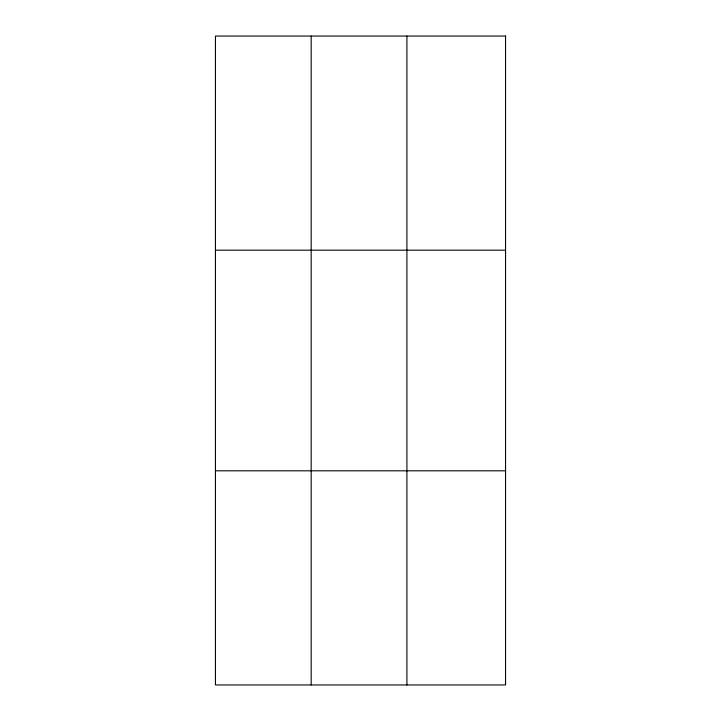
<?xml version="1.0" encoding="UTF-8"?>
<svg xmlns="http://www.w3.org/2000/svg" width="721" height="721" viewBox="0 0 721 721"><rect width="100%" height="100%" fill="white"/><g stroke="black" fill="none" stroke-linecap="round" stroke-linejoin="round"><path stroke-width="1.08" d="M311.184 684.95L311.184 36.05M406.914 684.95L406.914 36.05M215.444 250.187L505.556 250.187M215.444 470.813L505.556 470.813M505.556 36.05L505.556 684.95L215.444 684.95L215.444 36.05L505.556 36.05"/></g></svg>
